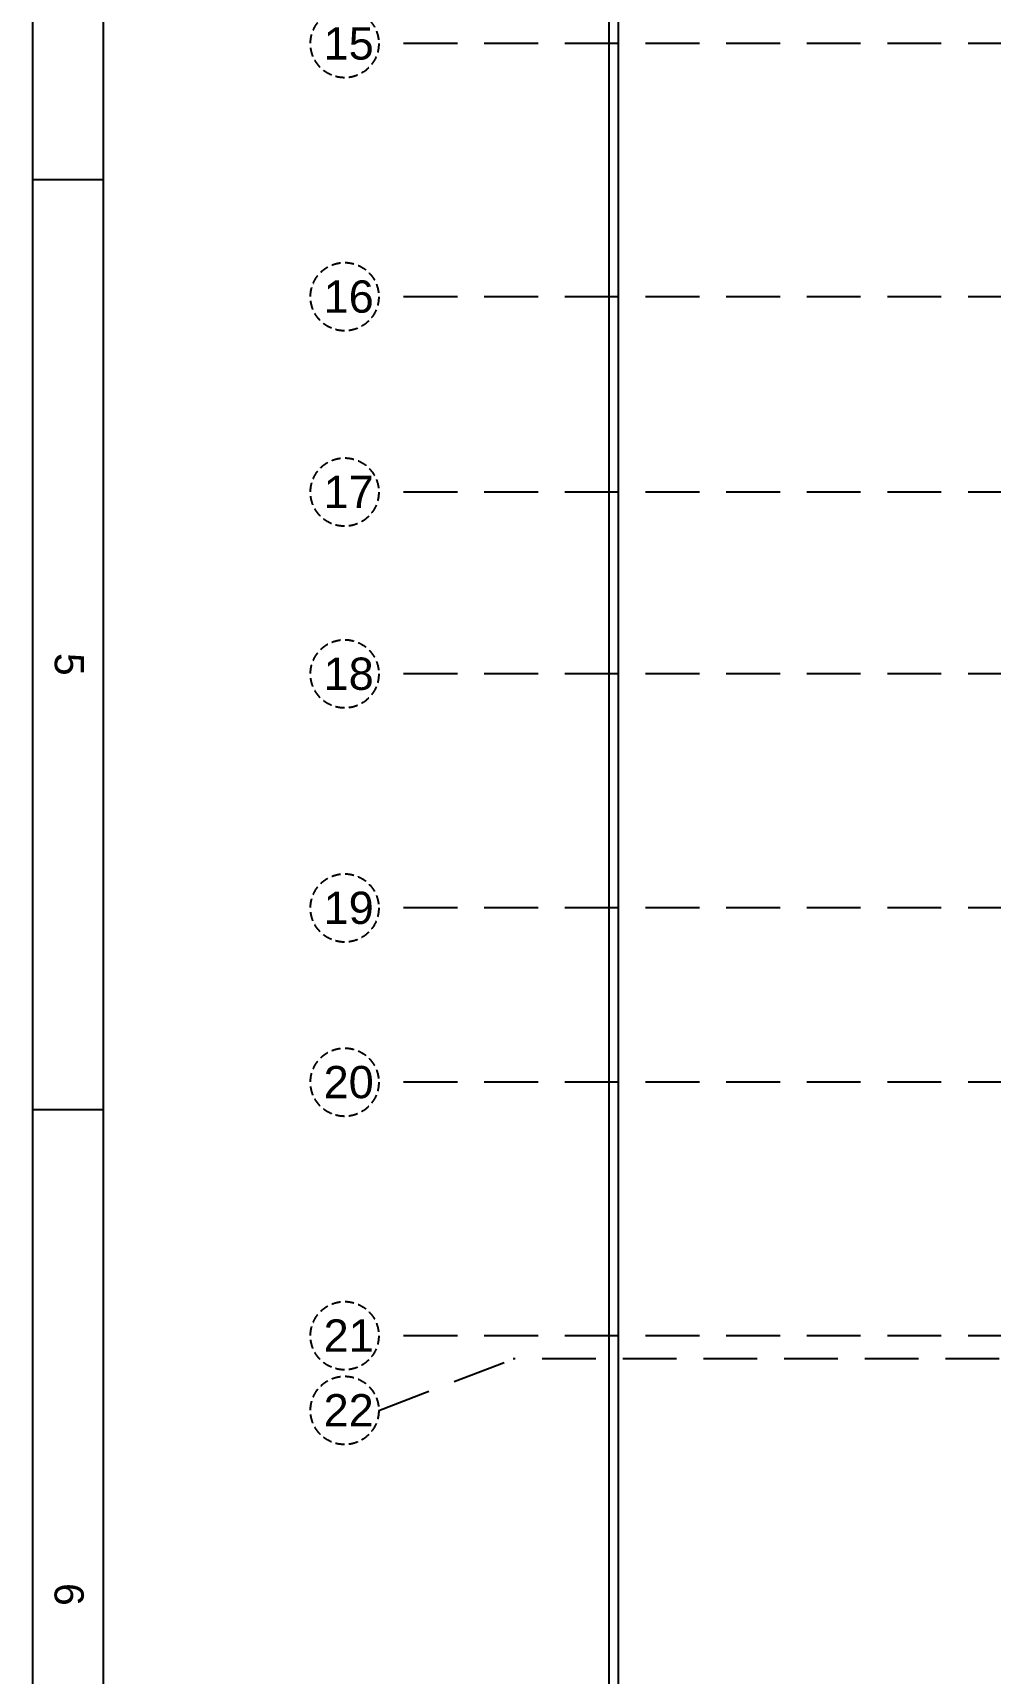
# Model space of a CAD drawing. Extents: x 11598203 to 11995143, y -3849975 to -3698974.
# Drawn here: x 11914155 to 11927509, y -3813728 to -3790851 of the extents above; entities that cross this region are included whole.
import ezdxf
from ezdxf.enums import TextEntityAlignment as Align

# ---------------------------------------------------------------- set-up
doc = ezdxf.new("R2010")
doc.units = 0
doc.header["$MEASUREMENT"] = 0
doc.linetypes.add('HIDDEN', pattern=[0.375, 0.25, -0.125])
doc.layers.get('0').update_dxf_attribs({"linetype": 'CONTINUOUS'})
doc.layers.add('GRID LINES', color=9, linetype='CONTINUOUS')
doc.layers.add('SECTION', color=8, linetype='CONTINUOUS')
doc.styles.add('ROMANS', font='arial.ttf')
doc.styles.get("Standard").update_dxf_attribs({"font": 'arial.ttf'})

# ---------------------------------------------------------------- blocks, each defined once
blk = doc.blocks.new('8TH FLOOR')
at = {"layer": 'GRID LINES', "color": 138, "linetype": 'HIDDEN', "ltscale": 3000}
for p, q in [((5023, 18170), (-57949, 18170)), ((5023, 14640), (-57949, 14640)), ((5023, 11915), (-57949, 11915)), ((5023, 9380), (-57949, 9380)), ((5023, 6115), (-57949, 6115)), ((5023, 3685), (-57949, 3685)), ((5023, 150), (-57949, 150)), ((-57949, -892), (-56073, -175)), ((3581, -175), (-56073, -175))]:
    blk.add_line(p, q, dxfattribs=at)
at = {"layer": 'GRID LINES', "color": 138, "linetype": 'HIDDEN', "ltscale": 500}
for centre in [(-58425, 18170), (-58425, 14640), (-58425, 11915), (-58425, 9380), (-58425, 6115), (-58425, 3685), (-58425, 150), (-58425, -892)]:
    blk.add_circle(centre, 476, dxfattribs=at)
at = {"layer": 'SECTION', "color": 1, "ltscale": 500}
for p, q in [((-54737, -19716), (-54737, 57831)), ((-54606, -19716), (-54606, 57831))]:
    blk.add_line(p, q, dxfattribs=at)
at = {"layer": 'GRID LINES', "color": 138, "linetype": 'HIDDEN', "ltscale": 500, "char_height": 450, "width": 683.76, "attachment_point": 1}
for s, insert in [('15', (-58718, 18397)), ('16', (-58718, 14867)), ('17', (-58718, 12142)), ('18', (-58718, 9607)), ('19', (-58718, 6342)), ('20', (-58718, 3912)), ('21', (-58718, 377)), ('22', (-58718, -665))]:
    blk.add_mtext(s, dxfattribs=dict(at, insert=insert))

msp = doc.modelspace()

# ---------------------------------------------------------------- linework, layer by layer
at = {"color": 7, "lineweight": 25}
msp.add_line((11914154.8, -3849974.7), (11914154.8, -3741077), dxfattribs=at)
at = {"lineweight": 25}
msp.add_line((11915138.7, -3848990.8), (11915138.7, -3741995.3), dxfattribs=at)
at = {"color": 0, "lineweight": 25}
for p, q in [((11914154.8, -3792896), (11915138.7, -3792896)), ((11914154.8, -3805867.1), (11915138.7, -3805867.1))]:
    msp.add_line(p, q, dxfattribs=at)

# ---------------------------------------------------------------- block references
at = {"layer": 'SECTION', "color": 0, "ltscale": 500}
msp.add_blockref('8TH FLOOR', (11976929.2, -3809171.3), dxfattribs=at)

# ---------------------------------------------------------------- texts
at = {"color": 0, "lineweight": 20, "style": 'ROMANS', "width": 1}
for s, p in [('5', (11914661.6, -3799658.1)), ('6', (11914661.6, -3812629.2))]:
    msp.add_text(s, height=407.8, rotation=270, dxfattribs=at).set_placement(p, align=Align.MIDDLE)

doc.saveas('drawing.dxf')
